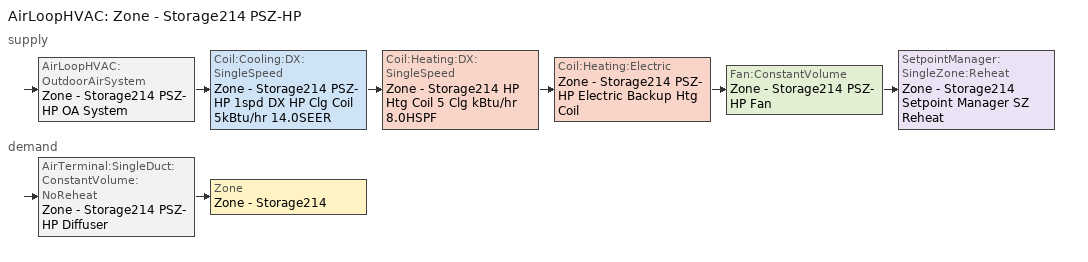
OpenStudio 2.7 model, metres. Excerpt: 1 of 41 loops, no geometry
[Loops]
AirLoopHVAC 'Zone - Storage214 PSZ-HP'
 supply: AirLoopHVAC:OutdoorAirSystem 'Zone - Storage214 PSZ-HP OA System' > Coil:Cooling:DX:SingleSpeed 'Zone - Storage214 PSZ-HP 1spd DX HP Clg Coil 5kBtu/hr 14.0SEER' > Coil:Heating:DX:SingleSpeed 'Zone - Storage214 HP Htg Coil 5 Clg kBtu/hr 8.0HSPF' > Coil:Heating:Electric 'Zone - Storage214 PSZ-HP Electric Backup Htg Coil' > Fan:ConstantVolume 'Zone - Storage214 PSZ-HP Fan' > SetpointManager:SingleZone:Reheat 'Zone - Storage214 Setpoint Manager SZ Reheat'
 demand: AirTerminal:SingleDuct:ConstantVolume:NoReheat 'Zone - Storage214 PSZ-HP Diffuser' > Zone 'Zone - Storage214'
[Sizing:Zone]
Zone - Storage214: Zone Cooling Design Supply Air Temperature Input Method=SupplyAirTemperature; Zone Cooling Design Supply Air Temperature {C}=12.7778; Zone Cooling Design Supply Air Temperature Difference {deltaC}=11.11; Zone Heating Design Supply Air Temperature Input Method=SupplyAirTemperature; Zone Heating Design Supply Air Temperature {C}=32.2222; Zone Heating Design Supply Air Temperature Difference {deltaC}=11.11; Zone Cooling Design Supply Air Humidity Ratio {kg-H2O/kg-air}=0.0085; Zone Heating Design Supply Air Humidity Ratio {kg-H2O/kg-air}=0.008; Cooling Design Air Flow Method=DesignDay; Heating Design Air Flow Method=DesignDay; Account for Dedicated Outdoor Air System=Yes; Dedicated Outdoor Air System Control Strategy=NeutralSupplyAir; Dedicated Outdoor Air Low Setpoint Temperature for Design {C}=15.5556; Dedicated Outdoor Air High Setpoint Temperature for Design {C}=21.1111
[Zone equipment]
Zone - Storage214: Zone - Storage214 PSZ-HP Diffuser
[AirLoopHVAC]
Zone - Storage214 PSZ-HP: Availability Schedule=Always On Discrete; Design Supply Air Flow Rate {m3/s}=AutoSize
[Sizing:System]
Zone - Storage214 PSZ-HP: Type of Load to Size On=Sensible; Design Outdoor Air Flow Rate {m3/s}=Autosize; Central Heating Maximum System Air Flow Ratio=1; Preheat Design Temperature {C}=7.22222; Preheat Design Humidity Ratio {kg-H2O/kg-Air}=0.008; Precool Design Temperature {C}=12.7778; Precool Design Humidity Ratio {kg-H2O/kg-Air}=0.008; Central Cooling Design Supply Air Temperature {C}=12.7778; Central Heating Design Supply Air Temperature {C}=32.2222; Sizing Option=Coincident; 100% Outdoor Air in Cooling=No; 100% Outdoor Air in Heating=No; Central Cooling Design Supply Air Humidity Ratio {kg-H2O/kg-Air}=0.0085; Central Heating Design Supply Air Humidity Ratio {kg-H2O/kg-Air}=0.008; Cooling Design Air Flow Method=DesignDay; Cooling Design Air Flow Rate {m3/s}=0; Heating Design Air Flow Method=DesignDay; Heating Design Air Flow Rate {m3/s}=0; System Outdoor Air Method=ZoneSum; Zone Maximum Outdoor Air Fraction=1; Cooling Supply Air Flow Rate Per Floor Area {m3/s-m2}=0.00996765; Cooling Fraction of Autosized Cooling Supply Air Flow Rate=1; Cooling Supply Air Flow Rate Per Unit Cooling Capacity {m3/s-W}=3.94755e-05; Heating Supply Air Flow Rate Per Floor Area {m3/s-m2}=0.00996765; Heating Fraction of Autosized Heating Supply Air Flow Rate=1; Heating Fraction of Autosized Cooling Supply Air Flow Rate=1; Heating Supply Air Flow Rate Per Unit Heating Capacity {m3/s-W}=3.15882e-05; Cooling Design Capacity Method=CoolingDesignCapacity; Cooling Design Capacity {W}=autosize; Cooling Design Capacity Per Floor Area {W/m2}=234.7; Fraction of Autosized Cooling Design Capacity=1; Heating Design Capacity Method=HeatingDesignCapacity; Heating Design Capacity {W}=autosize; Heating Design Capacity Per Floor Area {W/m2}=157; Fraction of Autosized Heating Design Capacity=1; Central Cooling Capacity Control Method=OnOff
[SetpointManager:SingleZone:Reheat]
Zone - Storage214 Setpoint Manager SZ Reheat: Minimum Supply Air Temperature {C}=12.7778; Maximum Supply Air Temperature {C}=50; Control Zone=Zone - Storage214
[Fan:ConstantVolume]
Zone - Storage214 PSZ-HP Fan: Availability Schedule=Always On Discrete; Fan Total Efficiency=0.513; Pressure Rise {Pa}=891.506; Maximum Flow Rate {m3/s}=AutoSize; Motor Efficiency=0.855; Motor In Airstream Fraction=1
[Coil:Heating:DX:SingleSpeed]
Zone - Storage214 HP Htg Coil 5 Clg kBtu/hr 8.0HSPF: Availability Schedule=Always On Discrete; Rated Total Heating Capacity {W}=Autosize; Rated COP {W/W}=3.3592; Rated Air Flow Rate {m3/s}=Autosize; Rated Supply Fan Power Per Volume Flow Rate {W/(m3/s)}=773.3; Total Heating Capacity Function of Temperature Curve=HPACHeatCapFT; Total Heating Capacity Function of Flow Fraction Curve=HPACHeatCapFFF; Energy Input Ratio Function of Temperature Curve=HPACHeatEIRFT; Energy Input Ratio Function of Flow Fraction Curve=HPACHeatEIRFFF; Part Load Fraction Correlation Curve=HPACCOOLPLFFPLR; Defrost Energy Input Ratio Function of Temperature Curve=Zone - Storage214 HP Htg Coil Defrost EIR Func of Temp Curve 1; Minimum Outdoor Dry-Bulb Temperature for Compressor Operation {C}=-12.2; Maximum Outdoor Dry-Bulb Temperature for Defrost Operation {C}=1.67; Crankcase Heater Capacity {W}=50; Maximum Outdoor Dry-Bulb Temperature for Crankcase Heater Operation {C}=4.4; Defrost Strategy=ReverseCycle; Defrost Control=OnDemand; Defrost Time Period Fraction=0.166667; Resistive Defrost Heater Capacity {W}=2000
[Coil:Heating:Electric]
Zone - Storage214 PSZ-HP Electric Backup Htg Coil: Availability Schedule=Always On Discrete; Efficiency=1
[Coil:Cooling:DX:SingleSpeed]
Zone - Storage214 PSZ-HP 1spd DX HP Clg Coil 5kBtu/hr 14.0SEER: Availability Schedule=Always On Discrete; Rated Total Cooling Capacity {W}=autosize; Rated Sensible Heat Ratio=autosize; Rated COP {W/W}=4.11713; Rated Air Flow Rate {m3/s}=autosize; Rated Evaporator Fan Power Per Volume Flow Rate {W/(m3/s)}=773.3; Total Cooling Capacity Function of Temperature Curve=PSZ-AC_Unitary_PackagecoolCapFT; Total Cooling Capacity Function of Flow Fraction Curve=PSZ-AC_Unitary_PackagecoolFFF; Energy Input Ratio Function of Temperature Curve=PSZ-AC DX Unitary Package EIRFT; Energy Input Ratio Function of Flow Fraction Curve=PSZ-AC_Unitary_PackagecoolEIRFFF; Part Load Fraction Correlation Curve=PSZ-AC_Unitary_PackagecoolPLR; Condenser Type=AirCooled; Evaporative Condenser Effectiveness=0; Evaporative Condenser Air Flow Rate {m3/s}=Autosize; Evaporative Condenser Pump Rated Power Consumption {W}=Autosize; Crankcase Heater Capacity {W}=0; Maximum Outdoor Dry-Bulb Temperature for Crankcase Heater Operation {C}=0; Basin Heater Capacity {W/K}=0; Basin Heater Setpoint Temperature {C}=10
[Controller:OutdoorAir]
Zone - Storage214 PSZ-HP OA System Controller: Minimum Outdoor Air Flow Rate {m3/s}=0; Maximum Outdoor Air Flow Rate {m3/s}=Autosize; Economizer Control Type=NoEconomizer; Economizer Control Action Type=ModulateFlow; Economizer Maximum Limit Dry-Bulb Temperature {C}=28; Economizer Maximum Limit Enthalpy {J/kg}=64000; Lockout Type=NoLockout; Minimum Limit Type=FixedMinimum; Minimum Outdoor Air Schedule=Always On Discrete; Controller Mechanical Ventilation=Controller Mechanical Ventilation 40; High Humidity Control=No; Heat Recovery Bypass Control Type=BypassWhenWithinEconomizerLimits
[Controller:MechanicalVentilation]
Controller Mechanical Ventilation 40: Availability Schedule=Always On Discrete; System Outdoor Air Method=ZoneSum
[AirLoopHVAC:OutdoorAirSystem]
Zone - Storage214 PSZ-HP OA System: Controller=Zone - Storage214 PSZ-HP OA System Controller
[AirTerminal:SingleDuct:ConstantVolume:NoReheat]
Zone - Storage214 PSZ-HP Diffuser: Availability Schedule=Always On Discrete; Maximum Air Flow Rate {m3/s}=AutoSize
[Schedule:Constant]
Always On Discrete: Value=1
[Curve:Biquadratic] Minimum Value of x=12.77778; Maximum Value of x=23.88889; Minimum Value of y=21.11111; Maximum Value of y=46.11111
Name | Coefficient1 Constant | Coefficient2 x | Coefficient3 x**2 | Coefficient4 y | Coefficient5 y**2 | Coefficient6 x*y
Zone - Storage214 HP Htg Coil Defrost EIR Func of Temp Curve 1; PSZ-AC DX Unitary Package EIRFT | 0.297145 | 0.0430933 | -0.000748766 | 0.00597727 | 0.000482112 | -0.000956448
PSZ-AC_Unitary_PackagecoolCapFT | 0.766956 | 0.0107756 | -4.14703e-05 | 0.00134961 | -0.000261144 | 0.000457488
[Curve:Cubic]
Name | Coefficient1 Constant | Coefficient2 x | Coefficient3 x**2 | Coefficient4 x**3 | Minimum Value of x | Maximum Value of x
HPACHeatCapFT | 0.758746 | 0.027626 | 0.000148716 | 3.4992e-06 | -20 | 20
HPACHeatCapFFF | 0.84 | 0.16 | 0 | 0 | 0.5 | 1.5
HPACHeatEIRFT | 1.19248 | -0.0300438 | 0.00103745 | -2.3328e-05 | -20 | 20
[Curve:Quadratic]
Name | Coefficient1 Constant | Coefficient2 x | Coefficient3 x**2 | Minimum Value of x | Maximum Value of x
HPACHeatEIRFFF | 1.3824 | -0.4336 | 0.0512 | 0 | 1
HPACCOOLPLFFPLR | 0.85 | 0.15 | 0 | 0 | 1
PSZ-AC_Unitary_PackagecoolFFF | 0.8 | 0.2 | 0 | 0.5 | 1.5
PSZ-AC_Unitary_PackagecoolEIRFFF | 1.156 | -0.1816 | 0.0256 | 0.5 | 1.5
PSZ-AC_Unitary_PackagecoolPLR | 0.75 | 0.25 | 0 | 0 | 1
